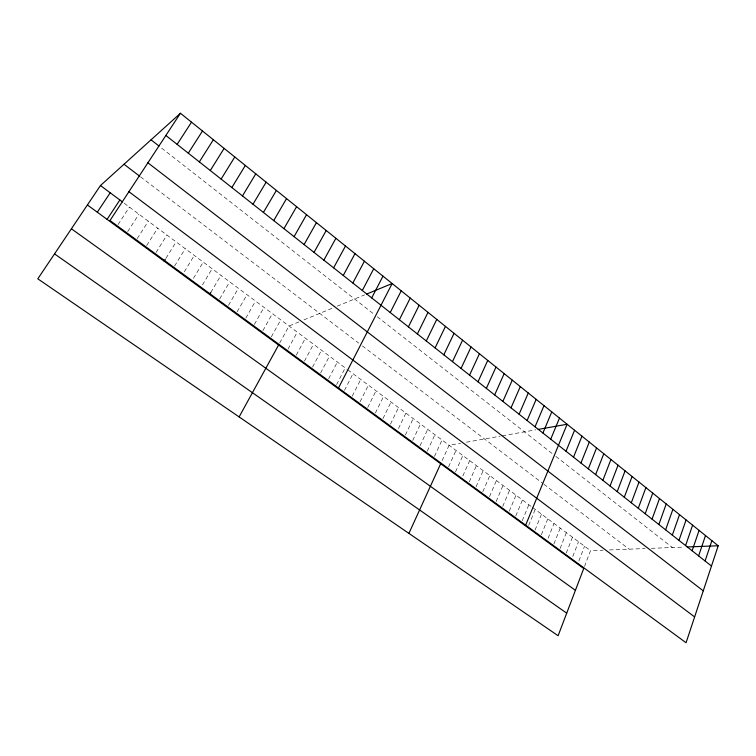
<?xml version="1.0" encoding="UTF-8"?>
<svg xmlns="http://www.w3.org/2000/svg" width="756" height="756" viewBox="0 0 756 756"><rect width="100%" height="100%" fill="white"/><g stroke="black" fill="none" stroke-linecap="round" stroke-linejoin="round"><path stroke-width="0.57" stroke-dasharray="3.78 2.83" d="M584.53 566.405L590.53 550.661L603.052 550.179M578.898 560.924L584.549 546.201M572.812 556.454L578.529 541.712M566.282 553.014L572.462 537.195M560.12 548.497L566.357 532.649M553.921 543.942L560.215 528.066M548.091 538.291L554.025 523.464M541.381 534.738L547.798 518.824M535.05 530.088L541.532 514.146M528.671 525.411L535.22 509.45M522.254 520.704L528.86 504.715M515.79 515.961L522.462 499.943M509.289 511.188L516.017 495.142M502.74 506.378L509.535 490.313M496.144 501.53L503.005 485.447M489.501 496.654L496.427 480.542M482.81 491.75L489.803 475.609M476.072 486.807L483.141 470.648M469.287 481.827L476.422 465.639M462.861 475.911L469.665 460.602M455.518 471.886L462.852 455.528M448.591 466.802L456 450.425M442.08 460.65L449.092 445.275L460.555 443.233M434.473 456.435L442.024 440.011M427.272 451.152L434.898 434.7M420.015 445.823L427.726 429.361M412.71 440.464L420.497 423.974M405.358 435.069L413.22 418.55M398.44 428.586L405.887 413.088M390.474 424.144L398.497 407.578M382.952 418.626L391.05 402.031M375.363 413.06L383.557 396.446M367.728 407.456L376.006 390.824M360.036 401.805L368.389 385.154M352.277 396.116L360.725 379.436M344.471 390.38L352.995 373.681M336.6 384.606L345.218 367.879M328.662 378.784L337.374 362.039M320.61 373.029L329.465 356.152M312.559 367.114L321.508 350.217M304.441 361.16L313.475 344.235M296.257 355.159L305.396 338.215M288.008 349.102L297.24 332.139M279.701 343.007L289.028 326.016L298.932 321.943M271.328 336.864L280.75 319.854M262.89 330.665L272.406 313.636M254.375 324.428L264.005 307.371M245.804 318.134L255.528 301.058M237.157 311.784L246.985 294.698M228.444 305.396L238.376 288.282M219.656 298.941L229.692 281.808M210.801 292.449L220.95 275.297M202.476 284.889L212.124 268.72M193.479 278.284L203.241 262.096M184.322 271.773L194.273 255.424M174.589 266.017L185.239 248.686M165.961 258.287L176.129 241.901M156.057 252.428L166.944 235.059M146.673 245.539L157.683 228.161M137.223 238.603L148.346 221.196M127.679 231.61L138.924 214.184M118.068 224.551L129.427 207.106M304.006 319.854L333.245 307.805M337.214 306.171L364.647 294.868M466.414 442.194L500.047 436.203M502.305 435.796L535.909 429.814M609.44 549.933L645.17 548.563M651.322 548.327L684 547.079M124.211 203.222L346.947 369.174M347.807 369.816L531.581 506.737M532.489 507.418L590.53 550.661M140.559 176.857L358.722 343.111M362.36 345.889L543.082 483.604M543.914 484.246L629.124 549.177M161.642 148.119L373.804 314.042M377.263 316.736L553.203 454.328M555.849 456.397L672.377 547.524"/><path stroke-width="1.13" d="M718.2 545.766L686.07 642.742L109.998 220.525L180.438 113.258L718.2 545.766L687.204 546.957M705.083 560.99L711.868 540.682M698.629 555.896L705.499 535.55M692.127 550.765L699.073 530.391M685.579 545.596L692.6 525.184M678.973 540.389L686.079 519.939M672.32 535.135L679.512 514.656M665.62 529.843L672.887 509.327M658.863 524.513L666.216 503.959M652.059 519.145L659.497 498.554M645.199 513.73L652.721 493.101M638.281 508.268L645.889 487.611M631.307 502.768L639.009 482.073M624.286 497.231L632.073 476.497M617.208 491.636L625.08 470.875M610.064 486.004L618.039 465.214M602.872 480.334L610.933 459.497M595.624 474.607L603.779 453.742M588.31 468.833L596.56 447.939M580.939 463.022L589.283 442.09M573.511 457.163L581.95 436.193M566.017 451.247L574.56 430.249M525.647 525.165L567.113 424.248L538.225 429.399M550.727 439.179L559.468 418.106M542.912 433.018L551.767 411.916M535.04 426.8L543.999 405.67M527.102 420.534L536.165 399.366M519.098 414.212L528.264 393.016M511.018 407.843L520.298 386.609M502.872 401.417L512.266 380.145M494.651 394.934L504.167 373.625M486.363 388.395L495.993 367.057M408.911 533.396L440.682 463.73M478.009 381.789L487.752 360.423M469.57 375.137L479.436 353.742M461.065 368.427L471.054 346.995M452.485 361.651L462.587 340.191M443.829 354.819L454.054 333.33M435.087 347.93L445.445 326.403M426.28 340.975L436.76 319.419M417.388 333.954L428 312.37M408.41 326.875L419.155 305.254M399.357 319.731L410.243 298.081M390.228 312.521L401.238 290.843M338.49 387.998L392.156 283.538L366.679 294.037M371.697 297.902L382.99 276.167M362.313 290.493L373.738 268.73M352.835 283.018L364.411 261.226M343.271 275.467L354.989 253.647M333.613 267.851L345.483 246.002M323.87 260.159L335.891 238.282M239.123 416.925L278.605 345.01M314.033 252.391L326.205 230.495M304.101 244.557L316.424 222.633M294.075 236.647L306.558 214.695M283.954 228.652L296.598 206.681M273.729 220.591L286.543 198.592M263.409 212.445L276.384 190.427M209.61 294.462L210.801 292.449M252.995 204.224L266.131 182.187M242.478 195.927L255.783 173.861M231.846 187.545L245.331 165.451M221.121 179.077L234.785 156.964M164.165 261.179L165.356 259.251M210.291 170.525L224.126 148.393M199.348 161.888L213.362 139.747M188.291 153.166L202.495 131.005M177.131 144.358L191.523 122.17M107.087 219.372L119.854 199.981M97.288 212.2L110.206 192.78M180.438 113.258L100.463 185.532L37.8 278.813L558.108 635.739L583.726 568.512L87.412 204.961M54.536 253.893L566.716 613.163M71.404 228.794L575.42 590.313M100.463 185.532L122.472 201.918M128.917 191.703L694.622 616.924M124.012 164.25L139.643 176.167M147.902 162.795L703.269 590.852M151.039 139.822L158.987 146.05M165.857 135.466L711.481 566.036"/></g></svg>
